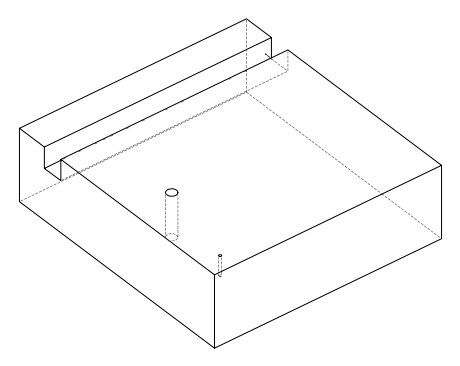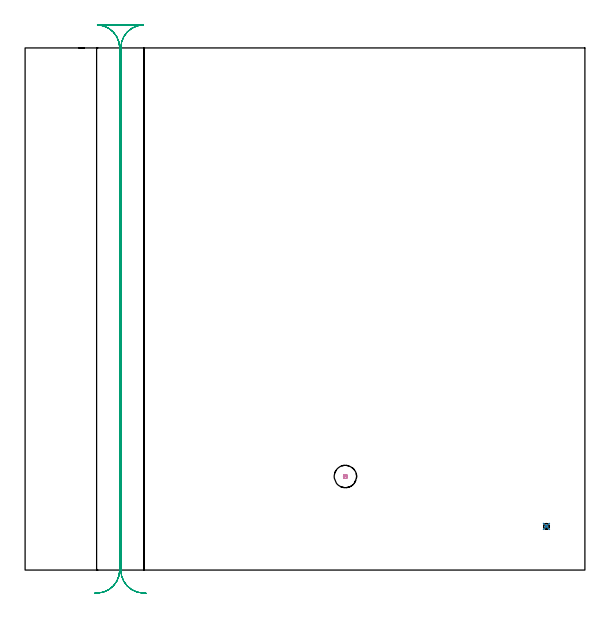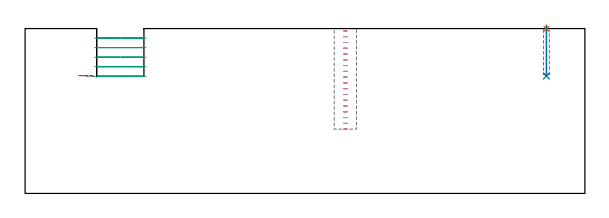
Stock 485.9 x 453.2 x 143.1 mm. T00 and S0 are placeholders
(PLAN: 4 operations, 3 tool changes, 12.2 min)
(1 SPOT_DRILL | STEP1POCKET | NXT0321_9005460120000 | 0.03 min | 1 mm3)
(2 DRILL_BLIND_HOLE_INTO_CENTER | STEP1POCKET | UGT0301_445 | 0.17 min | 784 mm3)
(3 MILL_RECTANGULAR_SLOT | SLOT_RECTANGULAR | UGT0201_019 | Follow Part, ap 10, ae 75% | 10.83 min | 769524 mm3)
(4 MILL_BLIND_HOLE_FROM_SOLID_MATERIAL | STEP1POCKET_1 | NXT0201_012 | Spiral | 1.17 min | 25669 mm3)
(TOOL NXT0321_9005460120000 | NC Spot Drill, 142deg, 12mm, Carbide, Uncoated | D12 PA142 FL30 Z2)
(TOOL UGT0301_445 | Carbide Drill 5.0 mm | D5 PA118 FL52 Z2)
(TOOL UGT0201_019 | End mill 40 mm | D40 FL63 Z6)
(TOOL NXT0201_012 | ENDMILL 16mm [2P460-1600-NA 1630] | D16 FL38 Z6)
(OP 1 SPOT_DRILL)
G17 G21 G94 G90
T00 M6
G54
G17 G0 G90 X452.5 Y37.9 S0 M3
G43 Z153.1 H0
G94 G81 G98 Z142.885 F250. R146.1
G80
M5
M2
(OP 2 DRILL_BLIND_HOLE_INTO_CENTER)
G17 G21 G94 G90
T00 M6
G54
G17 G0 G90 X452.5 Y37.9 S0 M3
G43 Z153.1 H0
G94 G81 G98 Z101.9 F250. R145.1
G80
M5
M2
(OP 3 MILL_RECTANGULAR_SLOT)
G17 G21 G94 G90
T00 M6
G54
G17 G0 G90 X105. Y-20.134 S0 M3
G43 Z153.1 H0
Z134.82
G94 G1 X102.005 Y-19.97 F250.
G2 X83.1 Y0. R20. F500.
G1 Y453.2
G2 X102.468 Y473.19 R20.
G1 X62.732
G2 X82.1 Y453.2 R20.
G1 Y0.
G2 X63.195 Y-19.97 R20.
G1 X60.2 Y-20.134 F250.
G0 X105. Z126.54
G1 X102.005 Y-19.97
G2 X83.1 Y0. R20. F500.
G1 Y453.2
G2 X102.468 Y473.19 R20.
G1 X62.732
G2 X82.1 Y453.2 R20.
G1 Y0.
G2 X63.195 Y-19.97 R20.
G1 X60.2 Y-20.134 F250.
G0 X105. Z118.26
G1 X102.005 Y-19.97
G2 X83.1 Y0. R20. F500.
G1 Y453.2
G2 X102.468 Y473.19 R20.
G1 X62.732
G2 X82.1 Y453.2 R20.
G1 Y0.
G2 X63.195 Y-19.97 R20.
G1 X60.2 Y-20.134 F250.
G0 X105. Z109.98
G1 X102.005 Y-19.97
G2 X83.1 Y0. R20. F500.
G1 Y453.2
G2 X102.468 Y473.19 R20.
G1 X62.732
G2 X82.1 Y453.2 R20.
G1 Y0.
G2 X63.195 Y-19.97 R20.
G1 X60.2 Y-20.134 F250.
G0 X105. Z101.7
G1 X102.005 Y-19.97
G2 X83.1 Y0. R20. F500.
G1 Y453.2
G2 X102.468 Y473.19 R20.
G1 X62.732
G2 X82.1 Y453.2 R20.
G1 Y0.
G2 X63.195 Y-19.97 R20.
G1 X60.2 Y-20.134 F250.
G0 Z153.1
M5
M2
(OP 4 MILL_BLIND_HOLE_FROM_SOLID_MATERIAL)
G17 G21 G94 G90
T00 M6
G54
G17 G0 G90 X278. Y81.2 S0 M3
G43 Z153.1 H1
Z141.083
G94 G3 X278.85 Y82.05 R0.85 F250.
X278. Y82.9 R0.85
X276.3 Y81.2 R1.7
X278. Y82.9 R-1.7
X277.15 Y82.05 R0.85
X278. Y81.2 R0.85
G0 Z136.067
G3 X278.85 Y82.05 R0.85
X278. Y82.9 R0.85
X276.3 Y81.2 R1.7
X278. Y82.9 R-1.7
X277.15 Y82.05 R0.85
X278. Y81.2 R0.85
G0 Z131.05
G3 X278.85 Y82.05 R0.85
X278. Y82.9 R0.85
X276.3 Y81.2 R1.7
X278. Y82.9 R-1.7
X277.15 Y82.05 R0.85
X278. Y81.2 R0.85
G0 Z126.033
G3 X278.85 Y82.05 R0.85
X278. Y82.9 R0.85
X276.3 Y81.2 R1.7
X278. Y82.9 R-1.7
X277.15 Y82.05 R0.85
X278. Y81.2 R0.85
G0 Z121.017
G3 X278.85 Y82.05 R0.85
X278. Y82.9 R0.85
X276.3 Y81.2 R1.7
X278. Y82.9 R-1.7
X277.15 Y82.05 R0.85
X278. Y81.2 R0.85
G0 Z116.
G3 X278.85 Y82.05 R0.85
X278. Y82.9 R0.85
X276.3 Y81.2 R1.7
X278. Y82.9 R-1.7
X277.15 Y82.05 R0.85
X278. Y81.2 R0.85
G0 Z110.983
G3 X278.85 Y82.05 R0.85
X278. Y82.9 R0.85
X276.3 Y81.2 R1.7
X278. Y82.9 R-1.7
X277.15 Y82.05 R0.85
X278. Y81.2 R0.85
G0 Z105.967
G3 X278.85 Y82.05 R0.85
X278. Y82.9 R0.85
X276.3 Y81.2 R1.7
X278. Y82.9 R-1.7
X277.15 Y82.05 R0.85
X278. Y81.2 R0.85
G0 Z100.95
G3 X278.85 Y82.05 R0.85
X278. Y82.9 R0.85
X276.3 Y81.2 R1.7
X278. Y82.9 R-1.7
X277.15 Y82.05 R0.85
X278. Y81.2 R0.85
G0 Z95.933
G3 X278.85 Y82.05 R0.85
X278. Y82.9 R0.85
X276.3 Y81.2 R1.7
X278. Y82.9 R-1.7
X277.15 Y82.05 R0.85
X278. Y81.2 R0.85
G0 Z90.917
G3 X278.85 Y82.05 R0.85
X278. Y82.9 R0.85
X276.3 Y81.2 R1.7
X278. Y82.9 R-1.7
X277.15 Y82.05 R0.85
X278. Y81.2 R0.85
G0 Z85.9
G3 X278.85 Y82.05 R0.85
X278. Y82.9 R0.85
X276.3 Y81.2 R1.7
X278. Y82.9 R-1.7
X277.15 Y82.05 R0.85
X278. Y81.2 R0.85
G0 Z80.883
G3 X278.85 Y82.05 R0.85
X278. Y82.9 R0.85
X276.3 Y81.2 R1.7
X278. Y82.9 R-1.7
X277.15 Y82.05 R0.85
X278. Y81.2 R0.85
G0 Z75.867
G3 X278.85 Y82.05 R0.85
X278. Y82.9 R0.85
X276.3 Y81.2 R1.7
X278. Y82.9 R-1.7
X277.15 Y82.05 R0.85
X278. Y81.2 R0.85
G0 Z70.85
G3 X278.85 Y82.05 R0.85
X278. Y82.9 R0.85
X276.3 Y81.2 R1.7
X278. Y82.9 R-1.7
X277.15 Y82.05 R0.85
X278. Y81.2 R0.85
G0 Z65.833
G3 X278.85 Y82.05 R0.85
X278. Y82.9 R0.85
X276.3 Y81.2 R1.7
X278. Y82.9 R-1.7
X277.15 Y82.05 R0.85
X278. Y81.2 R0.85
G0 Z60.817
G3 X278.85 Y82.05 R0.85
X278. Y82.9 R0.85
X276.3 Y81.2 R1.7
X278. Y82.9 R-1.7
X277.15 Y82.05 R0.85
X278. Y81.2 R0.85
G0 Z55.8
G3 X278.85 Y82.05 R0.85
X278. Y82.9 R0.85
X276.3 Y81.2 R1.7
X278. Y82.9 R-1.7
X277.15 Y82.05 R0.85
X278. Y81.2 R0.85
G0 Z153.1
M5
M2
